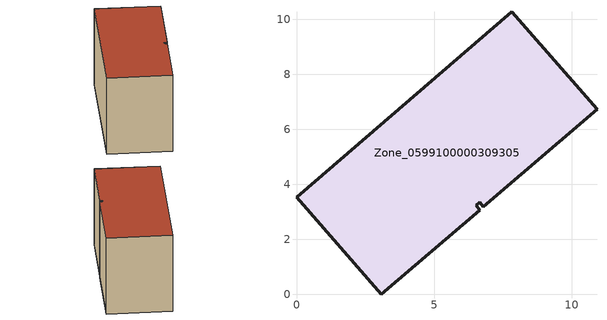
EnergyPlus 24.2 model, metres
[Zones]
Zone_0599100000309305
 floor ground (C_G): 6.79,3.18 6.65,3.35 6.54,3.25 6.65,3.06 3.09,0 0,3.52 7.83,10.27 10.92,6.72 z0
 wall outside (C_F): 3.09,0 6.65,3.06 6.54,3.25 6.65,3.35 6.79,3.18 10.92,6.72 7.83,10.27 0,3.52 3.09,0 z0:6.08
 roof outside (C_R): 6.65,3.35 6.79,3.18 10.92,6.72 7.83,10.27 0,3.52 3.09,0 6.65,3.06 6.54,3.25 z6.08
[BUILDING]
Pand.0599100000309305: North Axis=0; Terrain=City; Loads Convergence Tolerance Value=0.04; Temperature Convergence Tolerance Value=0.4; Solar Distribution=FullExterior; Maximum Number of Warmup Days=25; Minimum Number of Warmup Days=1
[Site:Location]
Rotterdam.The.Hague.AP_ZH_NLD Design_Conditions: Latitude=51.96; Longitude=4.45; Time Zone=1; Elevation=-4.5
[SITE:GROUNDTEMPERATURE:BUILDINGSURFACE]
18, 18, 18, 18, 18, 18, 18, 18, 18, 18, 18, 18
[MATERIAL] Thermal Absorptance=0.9; Solar Absorptance=0.7; Visible Absorptance=0.7
Name | Roughness | Thickness | Conductivity | Density | Specific Heat
G.TI.1946 | MediumSmooth | 0.15 | 1 | 540 | 1210
F.TI.1946 | Rough | 0.3 | 0.857143 | 1920 | 840
R.TI.1946 | MediumRough | 0.2 | 0.1 | 1500 | 1000
[CONSTRUCTION]
C_G: G.TI.1946
C_F: F.TI.1946
C_R: R.TI.1946
[ZONE]
Zone_0599100000309305: Type=1; Multiplier=1; Ceiling Height=Autocalculate; Volume=Autocalculate; Floor Area=autocalculate; Part of Total Floor Area=Yes
[ZONEINFILTRATION:DESIGNFLOWRATE]
Infil_Zone_0599100000309305: Zone or ZoneList or Space or SpaceList=Zone_0599100000309305; Schedule=AlwaysOn; Design Flow Rate Calculation Method=Flow/Area; Flow Rate per Floor Area=0.003; Constant Term Coefficient=1; Temperature Term Coefficient=0; Velocity Term Coefficient=0; Velocity Squared Term Coefficient=0
[HVACTEMPLATE:ZONE:IDEALLOADSAIRSYSTEM]
Zone_0599100000309305: Maximum Heating Supply Air Temperature=50; Minimum Cooling Supply Air Temperature=13; Maximum Heating Supply Air Humidity Ratio=0.0156; Minimum Cooling Supply Air Humidity Ratio=0.0077; Heating Limit=NoLimit; Cooling Limit=NoLimit; Dehumidification Control Type=ConstantSensibleHeatRatio; Cooling Sensible Heat Ratio=0.7; Dehumidification Setpoint=60; Humidification Control Type=None; Humidification Setpoint=30; Outdoor Air Method=None; Outdoor Air Flow Rate per Person=0.00944; Outdoor Air Flow Rate per Zone Floor Area=0; Outdoor Air Flow Rate per Zone=0; Demand Controlled Ventilation Type=None; Outdoor Air Economizer Type=NoEconomizer; Heat Recovery Type=None; Sensible Heat Recovery Effectiveness=0.7; Latent Heat Recovery Effectiveness=0.65
[ZONECONTROL:THERMOSTAT]
ThermostatControl_Zone_0599100000309305: Zone or ZoneList=Zone_0599100000309305; Control Type Schedule=DualSetpointControlType; Control 1=Thermostat_Zone_0599100000309305; Temperature Difference Between Cutout And Setpoint=0
[THERMOSTATSETPOINT:DUALSETPOINT]
Thermostat_Zone_0599100000309305: Heating Setpoint Temperature Schedule=HeatingSetpoint_Zone_0599100000309305; Cooling Setpoint Temperature Schedule=CoolingSetpoint_Zone_0599100000309305
[SCHEDULE:COMPACT]
HeatingSetpoint_Zone_0599100000309305: Through: 12/31, For: AllDays, Until: 24:00, 21
CoolingSetpoint_Zone_0599100000309305: Through: 12/31, For: AllDays, Until: 24:00, 24
DualSetpointControlType: Through: 12/31, For: AllDays, Until: 24:00, 4
AlwaysOn: Through: 12/31, For: AllDays, Until: 24:00, 1
